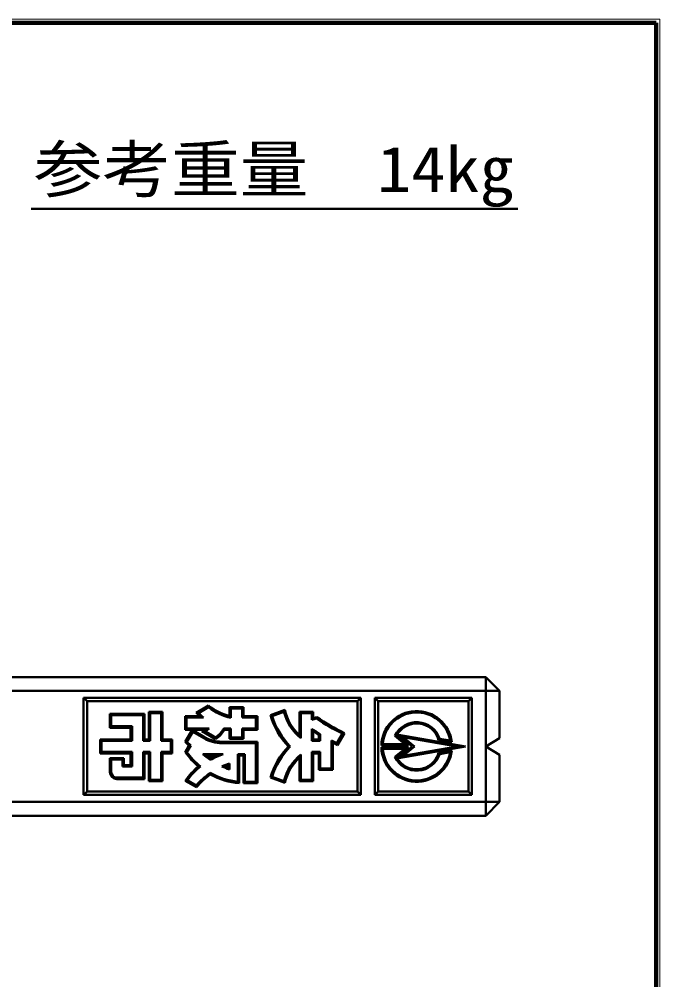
# Model space of a CAD drawing. Units: millimetres, scale not verified. Extents: x 100 to 4105, y 100 to 2870.
# Drawn here: x 3181 to 4105, y 1485 to 2870 of the extents above; entities that cross this region are included whole.
import ezdxf
from ezdxf.enums import TextEntityAlignment as Align

# ---------------------------------------------------------------- set-up
doc = ezdxf.new("R2010")
doc.units = ezdxf.units.MM
doc.header["$LTSCALE"] = 5
doc.layers.add('V-nasSTD', color=7, linetype='Continuous', lineweight=50)
doc.styles.add('ＭＳ ゴシック', font='')
doc.styles.get('ＭＳ ゴシック').set_extended_font_data('MS Gothic')

msp = doc.modelspace()

# ---------------------------------------------------------------- linework, layer by layer
at = {"layer": 'V-nasSTD', "lineweight": 100}
for p, q in [((4100, 2865), (105, 2865)), ((4100, 105), (4100, 2865))]:
    msp.add_line(p, q, dxfattribs=at)
at = {"layer": 'V-nasSTD'}
for p, q in [((3198, 2596.753), (3900, 2596.753)), ((3853.921, 1921.49), (2693.921, 1921.49)), ((3853.921, 1921.49), (3873.921, 1901.49)), ((3853.921, 1921.49), (3853.921, 1721.49)), ((3873.921, 1901.49), (2673.921, 1901.49)), ((3873.921, 1833.49), (3873.921, 1901.49)), ((3673.921, 1891.49), (3273.921, 1891.49)), ((3273.921, 1891.49), (3273.921, 1751.49)), ((3273.921, 1891.49), (3278.921, 1886.49)), ((3668.921, 1886.49), (3278.921, 1886.49)), ((3278.921, 1886.49), (3278.921, 1756.49)), ((3673.921, 1891.49), (3668.921, 1886.49)), ((3668.921, 1756.49), (3668.921, 1886.49)), ((3673.921, 1751.49), (3673.921, 1891.49)), ((3833.921, 1891.49), (3693.921, 1891.49)), ((3693.921, 1891.49), (3693.921, 1751.49)), ((3693.921, 1891.49), (3698.921, 1886.49)), ((3698.921, 1886.49), (3698.921, 1756.49)), ((3828.921, 1886.49), (3698.921, 1886.49)), ((3833.921, 1891.49), (3828.921, 1886.49)), ((3828.921, 1756.49), (3828.921, 1886.49)), ((3833.921, 1751.49), (3833.921, 1891.49)), ((3387.707, 1871.49), (3367.707, 1871.49)), ((3367.707, 1831.49), (3367.707, 1871.49)), ((3367.707, 1871.49), (3369.707, 1869.49)), ((3387.707, 1871.49), (3385.707, 1869.49)), ((3387.707, 1871.49), (3387.707, 1831.49)), ((3454.177, 1880.26), (3436.339, 1869.962)), ((3439.612, 1869.542), (3436.339, 1869.962)), ((3454.05, 1877.877), (3439.612, 1869.542)), ((3454.05, 1877.877), (3454.177, 1880.26)), ((3504.457, 1878.275), (3484.457, 1878.275)), ((3484.457, 1865.275), (3484.457, 1878.275)), ((3484.457, 1878.275), (3486.457, 1876.275)), ((3502.457, 1876.275), (3486.457, 1876.275)), ((3486.457, 1862.792), (3486.457, 1876.275)), ((3504.457, 1878.275), (3502.457, 1876.275)), ((3502.457, 1863.275), (3502.457, 1876.275)), ((3504.457, 1865.275), (3504.457, 1878.275)), ((3543.207, 1866.49), (3564.065, 1874.082)), ((3545.643, 1865.248), (3562.748, 1871.474)), ((3564.065, 1874.082), (3562.748, 1871.474)), ((3605.207, 1871.49), (3585.207, 1871.49)), ((3585.207, 1871.49), (3585.207, 1837.49)), ((3585.207, 1871.49), (3587.207, 1869.49)), ((3605.207, 1871.49), (3603.207, 1869.49)), ((3605.207, 1862.446), (3605.207, 1871.49)), ((3361.707, 1868.49), (3311.707, 1868.49)), ((3311.707, 1848.49), (3311.707, 1868.49)), ((3311.707, 1868.49), (3313.707, 1866.49)), ((3359.707, 1866.49), (3313.707, 1866.49)), ((3313.707, 1850.49), (3313.707, 1866.49)), ((3361.707, 1868.49), (3359.707, 1866.49)), ((3359.707, 1866.49), (3359.707, 1829.49)), ((3361.707, 1868.49), (3361.707, 1831.49)), ((3369.707, 1829.49), (3369.707, 1869.49)), ((3385.707, 1869.49), (3369.707, 1869.49)), ((3385.707, 1869.49), (3385.707, 1829.49)), ((3420.457, 1865.275), (3420.457, 1845.275)), ((3441.341, 1865.275), (3420.457, 1865.275)), ((3420.457, 1865.275), (3422.457, 1863.275)), ((3422.457, 1863.275), (3422.457, 1847.275)), ((3447.008, 1863.275), (3422.457, 1863.275)), ((3441.341, 1865.275), (3447.008, 1863.275)), ((3484.457, 1865.275), (3486.457, 1862.792)), ((3504.457, 1865.275), (3502.457, 1863.275)), ((3502.457, 1863.275), (3522.457, 1863.275)), ((3504.457, 1865.275), (3524.457, 1865.275)), ((3524.457, 1865.275), (3522.457, 1863.275)), ((3522.457, 1847.275), (3522.457, 1863.275)), ((3524.457, 1845.275), (3524.457, 1865.275)), ((3543.207, 1866.49), (3545.643, 1865.248)), ((3603.207, 1869.49), (3587.207, 1869.49)), ((3587.207, 1869.49), (3587.207, 1833.142)), ((3603.207, 1859.84), (3603.207, 1869.49)), ((3605.207, 1862.446), (3603.207, 1859.84)), ((3603.207, 1859.84), (3609.926, 1861.64)), ((3605.207, 1862.446), (3610.298, 1863.81)), ((3609.926, 1861.64), (3610.298, 1863.81)), ((3313.707, 1850.49), (3311.707, 1848.49)), ((3341.707, 1848.49), (3311.707, 1848.49)), ((3343.707, 1850.49), (3313.707, 1850.49)), ((3341.707, 1848.49), (3343.707, 1850.49)), ((3341.707, 1831.49), (3341.707, 1848.49)), ((3343.707, 1829.49), (3343.707, 1850.49)), ((3422.457, 1847.275), (3420.457, 1845.275)), ((3448.395, 1845.275), (3420.457, 1845.275)), ((3430.457, 1845.275), (3420.457, 1827.954)), ((3455.099, 1847.275), (3422.457, 1847.275)), ((3431.189, 1842.542), (3422.957, 1828.283)), ((3448.3, 1834.973), (3430.457, 1845.275)), ((3431.189, 1842.542), (3430.457, 1845.275)), ((3447.3, 1833.241), (3431.189, 1842.542)), ((3464.045, 1832.151), (3444.395, 1843.496)), ((3448.822, 1843.249), (3444.395, 1843.496)), ((3448.395, 1845.275), (3455.099, 1847.275)), ((3464.036, 1834.466), (3448.822, 1843.249)), ((3486.457, 1847.275), (3476.014, 1847.275)), ((3477.084, 1845.275), (3476.014, 1847.275)), ((3484.457, 1845.275), (3477.084, 1845.275)), ((3484.457, 1845.275), (3486.457, 1847.275)), ((3484.457, 1845.275), (3484.457, 1832.275)), ((3486.457, 1847.275), (3486.457, 1834.275)), ((3502.457, 1847.275), (3522.457, 1847.275)), ((3502.457, 1834.275), (3502.457, 1847.275)), ((3502.457, 1847.275), (3504.457, 1845.275)), ((3504.457, 1832.275), (3504.457, 1845.275)), ((3504.457, 1845.275), (3524.457, 1845.275)), ((3522.457, 1847.275), (3524.457, 1845.275)), ((3603.207, 1846.896), (3603.207, 1829.49)), ((3605.207, 1843.137), (3603.207, 1846.896)), ((3605.207, 1843.137), (3605.207, 1831.49)), ((3341.707, 1831.49), (3297.707, 1831.49)), ((3297.707, 1831.49), (3297.707, 1811.49)), ((3297.707, 1831.49), (3299.707, 1829.49)), ((3343.707, 1829.49), (3299.707, 1829.49)), ((3299.707, 1829.49), (3299.707, 1813.49)), ((3341.707, 1831.49), (3343.707, 1829.49)), ((3359.707, 1829.49), (3361.707, 1831.49)), ((3369.707, 1829.49), (3359.707, 1829.49)), ((3367.707, 1831.49), (3361.707, 1831.49)), ((3369.707, 1829.49), (3367.707, 1831.49)), ((3387.707, 1831.49), (3385.707, 1829.49)), ((3385.707, 1829.49), (3399.707, 1829.49)), ((3387.707, 1831.49), (3401.707, 1831.49)), ((3401.707, 1831.49), (3399.707, 1829.49)), ((3399.707, 1813.49), (3399.707, 1829.49)), ((3401.707, 1811.49), (3401.707, 1831.49)), ((3422.957, 1828.283), (3420.457, 1827.954)), ((3422.957, 1828.283), (3428.318, 1822.922)), ((3464.045, 1832.151), (3464.036, 1834.466)), ((3524.457, 1828.275), (3473.3, 1828.275)), ((3484.457, 1832.275), (3486.457, 1834.275)), ((3484.457, 1832.275), (3504.457, 1832.275)), ((3486.457, 1834.275), (3502.457, 1834.275)), ((3502.457, 1834.275), (3504.457, 1832.275)), ((3524.457, 1828.275), (3522.457, 1826.275)), ((3524.457, 1768.275), (3524.457, 1828.275)), ((3585.207, 1837.49), (3587.207, 1833.142)), ((3605.207, 1831.49), (3603.207, 1829.49)), ((3603.207, 1829.49), (3615.207, 1829.49)), ((3605.207, 1831.49), (3613.207, 1831.49)), ((3613.207, 1838.007), (3615.207, 1839.126)), ((3613.207, 1831.49), (3613.207, 1838.007)), ((3613.207, 1831.49), (3615.207, 1829.49)), ((3615.207, 1829.49), (3615.207, 1839.126)), ((3631.207, 1789.49), (3631.207, 1830.112)), ((3633.207, 1826.847), (3631.207, 1830.112)), ((3639.321, 1826.079), (3647.32, 1839.934)), ((3640.135, 1823.49), (3650.135, 1840.81)), ((3650.135, 1840.81), (3647.32, 1839.934)), ((3725.329, 1837.252), (3722.821, 1836.745)), ((3722.821, 1836.745), (3737.128, 1824.74)), ((3725.329, 1837.252), (3742.623, 1822.74)), ((3728.002, 1838.272), (3824.521, 1821.49)), ((3728.002, 1838.272), (3748.002, 1821.49)), ((3734.978, 1835.029), (3728.002, 1838.272)), ((3734.978, 1835.029), (3812.846, 1821.49)), ((3734.978, 1835.029), (3751.114, 1821.49)), ((3787.549, 1832.486), (3786.003, 1830.725)), ((3804.975, 1827.426), (3786.003, 1830.725)), ((3802.6, 1829.869), (3787.549, 1832.486)), ((3802.6, 1829.869), (3804.975, 1827.426)), ((3873.921, 1833.49), (3853.921, 1821.49)), ((3420.457, 1827.954), (3425.818, 1822.593)), ((3425.818, 1822.593), (3420.457, 1813.308)), ((3428.318, 1822.922), (3422.822, 1813.404)), ((3428.318, 1822.922), (3425.818, 1822.593)), ((3522.457, 1826.275), (3473.3, 1826.275)), ((3522.457, 1770.275), (3522.457, 1826.275)), ((3571.89, 1821.49), (3569.207, 1821.49)), ((3633.207, 1787.49), (3633.207, 1826.847)), ((3639.321, 1826.079), (3640.135, 1823.49)), ((3703.337, 1822.74), (3705.429, 1824.74)), ((3742.623, 1822.74), (3703.337, 1822.74)), ((3703.337, 1820.24), (3742.623, 1820.24)), ((3705.429, 1818.24), (3703.337, 1820.24)), ((3737.128, 1824.74), (3705.429, 1824.74)), ((3737.128, 1818.24), (3705.429, 1818.24)), ((3737.128, 1818.24), (3722.821, 1806.235)), ((3742.623, 1820.24), (3725.329, 1805.728)), ((3824.521, 1821.49), (3728.002, 1804.708)), ((3748.002, 1821.49), (3728.002, 1804.708)), ((3812.846, 1821.49), (3734.978, 1807.951)), ((3751.114, 1821.49), (3734.978, 1807.951)), ((3737.128, 1824.74), (3742.623, 1822.74)), ((3742.623, 1820.24), (3737.128, 1818.24)), ((3804.975, 1815.554), (3786.003, 1812.255)), ((3804.975, 1815.554), (3802.6, 1813.111)), ((3824.521, 1821.49), (3812.846, 1821.49)), ((3853.921, 1821.49), (3873.921, 1809.49)), ((3297.707, 1811.49), (3299.707, 1813.49)), ((3297.707, 1811.49), (3341.707, 1811.49)), ((3299.707, 1813.49), (3343.707, 1813.49)), ((3311.707, 1784.49), (3311.707, 1804.49)), ((3311.707, 1804.49), (3331.707, 1804.49)), ((3311.707, 1804.49), (3313.707, 1802.49)), ((3313.707, 1784.49), (3313.707, 1802.49)), ((3313.707, 1802.49), (3329.707, 1802.49)), ((3331.707, 1804.49), (3329.707, 1802.49)), ((3329.707, 1792.49), (3329.707, 1802.49)), ((3331.707, 1794.49), (3331.707, 1804.49)), ((3343.707, 1813.49), (3341.707, 1811.49)), ((3341.707, 1794.49), (3341.707, 1811.49)), ((3343.707, 1792.49), (3343.707, 1813.49)), ((3369.707, 1813.49), (3359.707, 1813.49)), ((3359.707, 1813.49), (3359.707, 1776.49)), ((3359.707, 1813.49), (3361.707, 1811.49)), ((3367.707, 1811.49), (3361.707, 1811.49)), ((3361.707, 1811.49), (3361.707, 1774.49)), ((3367.707, 1811.49), (3369.707, 1813.49)), ((3367.707, 1771.49), (3367.707, 1811.49)), ((3369.707, 1773.49), (3369.707, 1813.49)), ((3399.707, 1813.49), (3385.707, 1813.49)), ((3385.707, 1813.49), (3385.707, 1773.49)), ((3385.707, 1813.49), (3387.707, 1811.49)), ((3387.707, 1811.49), (3387.707, 1771.49)), ((3401.707, 1811.49), (3387.707, 1811.49)), ((3399.707, 1813.49), (3401.707, 1811.49)), ((3422.822, 1813.404), (3420.457, 1813.308)), ((3474.992, 1810.275), (3445.988, 1810.275)), ((3451.488, 1808.275), (3445.988, 1810.275)), ((3464.353, 1808.275), (3451.488, 1808.275)), ((3456.619, 1804.445), (3456.506, 1802.097)), ((3464.353, 1808.275), (3474.992, 1810.275)), ((3506.457, 1810.275), (3496.457, 1810.275)), ((3496.457, 1770.444), (3496.457, 1810.275)), ((3498.457, 1808.275), (3496.457, 1810.275)), ((3498.457, 1768.275), (3498.457, 1808.275)), ((3504.457, 1808.275), (3498.457, 1808.275)), ((3504.457, 1808.275), (3506.457, 1810.275)), ((3504.457, 1808.275), (3504.457, 1768.275)), ((3506.457, 1810.275), (3506.457, 1770.275)), ((3585.207, 1805.49), (3587.207, 1809.838)), ((3585.207, 1805.49), (3585.207, 1771.49)), ((3587.207, 1809.838), (3587.207, 1773.49)), ((3603.207, 1813.49), (3615.207, 1813.49)), ((3603.207, 1773.49), (3603.207, 1813.49)), ((3605.207, 1811.49), (3603.207, 1813.49)), ((3605.207, 1771.49), (3605.207, 1811.49)), ((3605.207, 1811.49), (3613.207, 1811.49)), ((3613.207, 1811.49), (3615.207, 1813.49)), ((3613.207, 1787.49), (3613.207, 1811.49)), ((3615.207, 1789.49), (3615.207, 1813.49)), ((3725.329, 1805.728), (3722.821, 1806.235)), ((3734.978, 1807.951), (3728.002, 1804.708)), ((3786.003, 1812.255), (3787.549, 1810.494)), ((3802.6, 1813.111), (3787.549, 1810.494)), ((3873.921, 1809.49), (3873.921, 1741.49)), ((3331.707, 1794.49), (3329.707, 1792.49)), ((3329.707, 1792.49), (3343.707, 1792.49)), ((3331.707, 1794.49), (3341.707, 1794.49)), ((3343.707, 1792.49), (3341.707, 1794.49)), ((3442.492, 1792.681), (3439.37, 1792.681)), ((3478.457, 1792.681), (3473.326, 1792.679)), ((3484.457, 1796.954), (3482.457, 1794.174)), ((3482.457, 1794.174), (3482.457, 1791.188)), ((3482.457, 1791.188), (3484.457, 1788.409)), ((3484.457, 1796.954), (3484.457, 1788.409)), ((3615.207, 1789.49), (3613.207, 1787.49)), ((3613.207, 1787.49), (3633.207, 1787.49)), ((3615.207, 1789.49), (3631.207, 1789.49)), ((3631.207, 1789.49), (3633.207, 1787.49)), ((3321.707, 1776.49), (3359.707, 1776.49)), ((3321.707, 1774.49), (3361.707, 1774.49)), ((3359.707, 1776.49), (3361.707, 1774.49)), ((3367.707, 1771.49), (3369.707, 1773.49)), ((3369.707, 1773.49), (3385.707, 1773.49)), ((3385.707, 1773.49), (3387.707, 1771.49)), ((3456.479, 1783.227), (3456.619, 1780.916)), ((3545.643, 1777.732), (3543.207, 1776.49)), ((3543.207, 1776.49), (3564.065, 1768.898)), ((3545.643, 1777.732), (3562.748, 1771.506)), ((3587.207, 1773.49), (3585.207, 1771.49)), ((3587.207, 1773.49), (3603.207, 1773.49)), ((3603.207, 1773.49), (3605.207, 1771.49)), ((3367.707, 1771.49), (3387.707, 1771.49)), ((3423.355, 1772.69), (3420.457, 1772.054)), ((3436.625, 1762.719), (3420.457, 1772.054)), ((3436.204, 1765.272), (3423.355, 1772.69)), ((3436.204, 1765.272), (3436.625, 1762.719)), ((3496.457, 1770.444), (3498.457, 1768.275)), ((3504.457, 1768.275), (3506.457, 1770.275)), ((3504.457, 1768.275), (3524.457, 1768.275)), ((3506.457, 1770.275), (3522.457, 1770.275)), ((3522.457, 1770.275), (3524.457, 1768.275)), ((3562.748, 1771.506), (3564.065, 1768.898)), ((3585.207, 1771.49), (3605.207, 1771.49)), ((3278.921, 1756.49), (3273.921, 1751.49)), ((3273.921, 1751.49), (3673.921, 1751.49)), ((3668.921, 1756.49), (3278.921, 1756.49)), ((3668.921, 1756.49), (3673.921, 1751.49)), ((3698.921, 1756.49), (3693.921, 1751.49)), ((3693.921, 1751.49), (3833.921, 1751.49)), ((3828.921, 1756.49), (3698.921, 1756.49)), ((3828.921, 1756.49), (3833.921, 1751.49)), ((3873.921, 1741.49), (2673.921, 1741.49)), ((3873.921, 1741.49), (3853.921, 1721.49)), ((2693.921, 1721.49), (3853.921, 1721.49))]:
    msp.add_line(p, q, dxfattribs=at)
at = {"layer": 'V-nasSTD', "lineweight": 13}
msp.add_lwpolyline([(100, 100), (100, 2870), (4105, 2870), (4105, 100)], close=True, dxfattribs=at)
at = {"layer": 'V-nasSTD'}
for centre, radius, start, end in [((3495.009, 1927.567), 82.222, 224.47498, 229.25333), ((3504.122, 1943.095), 82.222, 232.4835, 257.59364), ((3505.009, 1944.887), 82.222, 231.81299, 255.52502), ((3635.896, 1891.18), 75.756, 195.07774, 230.00643), ((3637.627, 1892.181), 75.756, 193.82233, 226.2144), ((3754.321, 1821.49), 51, 6.68409, 178.59555), ((3754.321, 1821.49), 49, 9.8461, 176.19698), ((3496.377, 1929.026), 82.222, 226.34007, 233.0993), ((3652.354, 1899.542), 114.042, 196.84723, 223.1895), ((3654.086, 1900.542), 114.042, 198.02806, 223.88293), ((3761.217, 2079.209), 265, 235.18648, 244.54519), ((3762.217, 2080.941), 265, 235.02089, 244.97911), ((3754.321, 1821.49), 35, 18.31075, 154.1597), ((3431.732, 1877.372), 36.165, 290.49537, 297.4362), ((3432.544, 1875.544), 36.165, 296.74914, 308.58464), ((3442.269, 1866.826), 39, 303.92657, 329.9126), ((3443.687, 1865.416), 39, 301.46522, 328.90504), ((3753.197, 2065.364), 265, 235.5282, 238.61961), ((3752.217, 2063.621), 265, 236.30628, 238.36106), ((3754.321, 1821.49), 33, 16.25085, 151.46943), ((3473.3, 1878.275), 52, 240, 270), ((3473.3, 1878.275), 50, 240, 270), ((3753.197, 2065.364), 265, 242.59094, 244.55005), ((3652.354, 1743.438), 114.042, 136.8105, 163.15277), ((3654.086, 1742.438), 114.042, 136.11707, 161.97194), ((3752.217, 2063.621), 265, 243.3145, 244.97911), ((3754.321, 1821.49), 51, 181.40445, 353.31591), ((3754.321, 1821.49), 49, 183.80302, 350.1539), ((3507.657, 1874.276), 106.4, 214.96034, 230.07385), ((3509.131, 1875.628), 106.4, 215.78916, 231.22173), ((3516.428, 1890.019), 106.4, 228.54498, 235.7241), ((3517.657, 1891.597), 106.4, 231.54545, 234.99368), ((3508.6, 1709.322), 106.4, 108.41312, 119.31464), ((3507.657, 1711.086), 106.4, 114.0163, 118.66462), ((3635.896, 1751.8), 75.756, 129.99357, 164.92226), ((3637.627, 1750.799), 75.756, 133.7856, 166.17767), ((3754.321, 1821.49), 35, 205.8403, 341.68925), ((3754.321, 1821.49), 33, 208.53057, 343.74915), ((3507.657, 1711.086), 106.4, 129.92615, 145.03966), ((3509.131, 1709.734), 106.4, 128.77827, 143.7229), ((3516.978, 1695.646), 106.4, 107.79698, 114.22158), ((3516.938, 1889.73), 106.4, 245.80202, 252.22562), ((3517.657, 1693.765), 106.4, 109.31898, 111.61827), ((3517.657, 1891.597), 106.4, 248.38173, 250.68102), ((3321.707, 1784.49), 10, 180, 270), ((3321.707, 1784.49), 8, 180, 270), ((3516.311, 1695.244), 106.4, 124.21749, 138.84086), ((3517.657, 1693.765), 106.4, 125.00632, 139.60396), ((3508.236, 1876.191), 106.4, 240.89317, 263.64433), ((3507.657, 1874.276), 106.4, 241.33538, 265.03966)]:
    msp.add_arc(centre, radius, start, end, dxfattribs=at)

# ---------------------------------------------------------------- texts
at = {"layer": 'V-nasSTD', "style": 'ＭＳ ゴシック', "width": 1.1}
msp.add_text('参考重量\u300014kg', height=65.98, dxfattribs=at).set_placement((3202, 2686.753), align=Align.TOP_LEFT)

doc.saveas('drawing.dxf')
